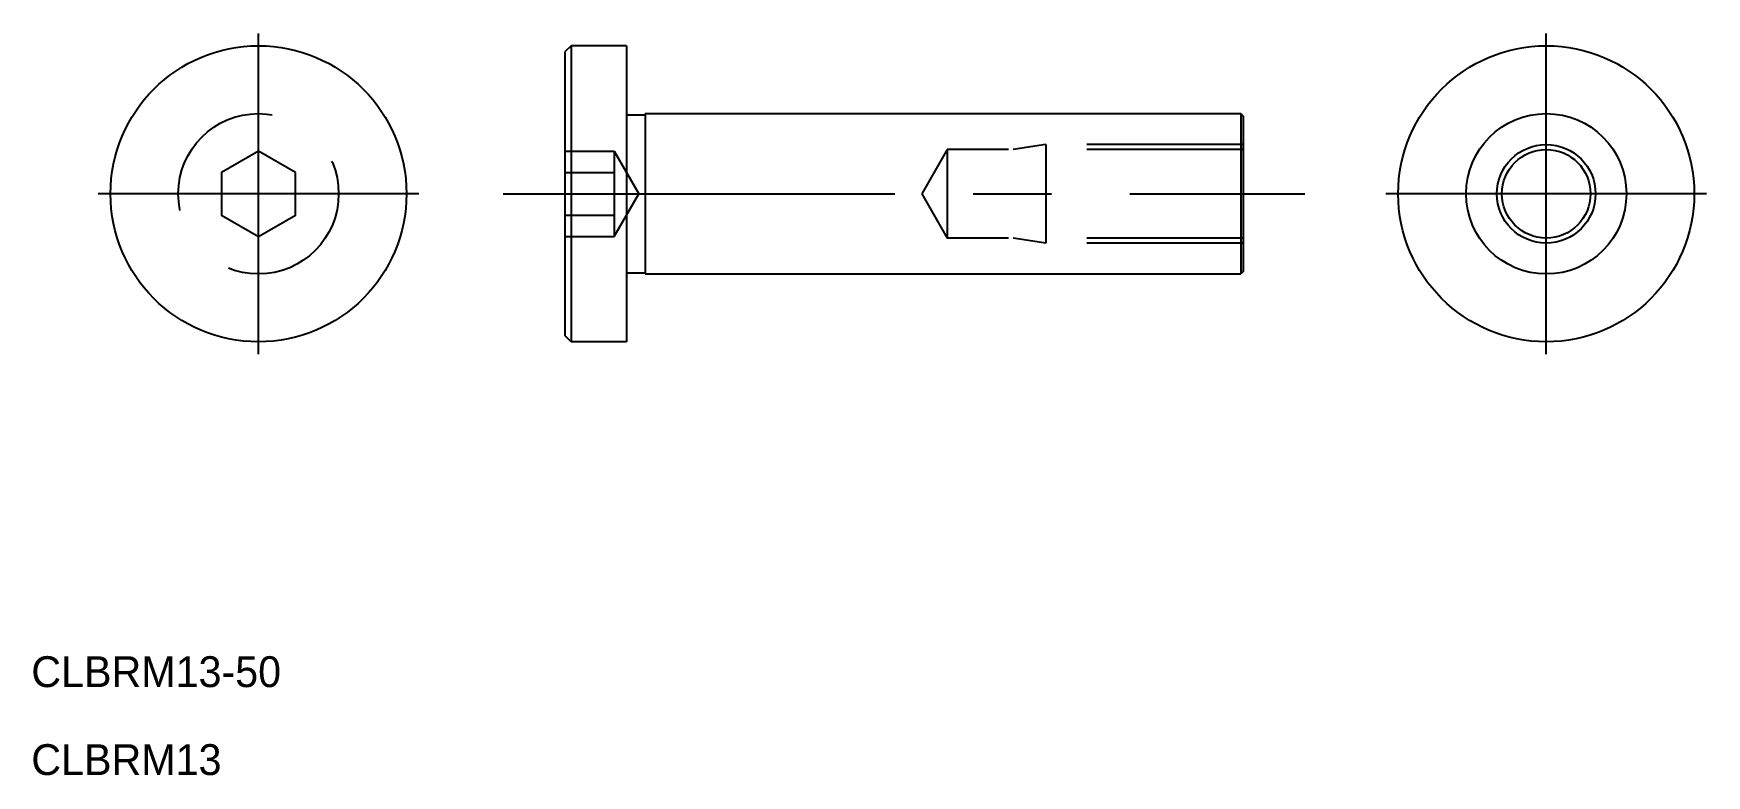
# Model space of a CAD drawing. Extents: x 640 to 776, y 651 to 711.
import ezdxf

# ---------------------------------------------------------------- set-up
doc = ezdxf.new("R2010")
doc.units = 0
doc.linetypes.add('CENTER', pattern=[50.8, 31.75, -6.35, 6.35, -6.35])
doc.linetypes.add('DASHED', pattern=[19.05, 12.7, -6.35])
doc.layers.get('0').update_dxf_attribs({"linetype": 'CONTINUOUS'})
doc.layers.add('CENTER', color=1, linetype='CENTER')

msp = doc.modelspace()

# ---------------------------------------------------------------- linework, layer by layer
at = {"color": 7, "linetype": 'CONTINUOUS'}
for p, q in [((683.96, 709.92), (683.46, 709.42)), ((683.96, 709.92), (683.96, 685.92)), ((688.46, 709.92), (683.96, 709.92)), ((688.46, 709.92), (688.46, 685.92)), ((683.46, 709.42), (683.46, 686.42)), ((688.46, 704.32), (689.96, 704.32)), ((689.96, 704.42), (689.96, 691.42)), ((689.96, 704.42), (738.26, 704.42)), ((738.26, 704.42), (738.46, 704.22)), ((738.26, 704.42), (738.26, 691.42)), ((738.46, 704.22), (738.46, 691.62)), ((688.46, 691.52), (689.96, 691.52)), ((689.96, 691.42), (738.26, 691.42)), ((738.46, 691.62), (738.26, 691.42)), ((683.96, 685.92), (683.46, 686.42)), ((688.46, 685.92), (683.96, 685.92))]:
    msp.add_line(p, q, dxfattribs=at)
at = {"color": 3, "linetype": 'DASHED'}
for p, q in [((683.46, 701.38), (687.46, 701.38)), ((687.46, 701.38), (687.46, 694.45)), ((687.46, 701.38), (689.46, 697.92)), ((714.46, 701.51), (712.39, 697.92)), ((738.46, 701.51), (714.46, 701.51)), ((714.46, 701.51), (714.46, 694.33)), ((722.46, 701.92), (719.79, 701.51)), ((738.46, 701.92), (722.46, 701.92)), ((722.46, 701.92), (722.46, 693.92)), ((683.46, 699.65), (687.46, 699.65)), ((687.46, 694.45), (689.46, 697.92)), ((712.39, 697.92), (714.46, 694.33)), ((683.46, 696.19), (687.46, 696.19)), ((683.46, 694.45), (687.46, 694.45)), ((738.46, 694.33), (714.46, 694.33)), ((722.46, 693.92), (719.79, 694.33)), ((738.46, 693.92), (722.46, 693.92))]:
    msp.add_line(p, q, dxfattribs=at)
at = {"color": 7, "linetype": 'CONTINUOUS'}
msp.add_lwpolyline([(661.61, 699.65), (658.61, 701.38), (655.61, 699.65), (655.61, 696.19), (658.61, 694.45), (661.61, 696.19)], close=True, dxfattribs=at)
for centre, radius in [((658.61, 697.92), 12), ((763.02, 697.92), 12), ((763.02, 697.92), 6.5), ((763.02, 697.92), 4)]:
    msp.add_circle(centre, radius, dxfattribs=at)
at = {"color": 3, "linetype": 'DASHED'}
msp.add_circle((658.61, 697.92), 6.5, dxfattribs=at)
at = {"color": 3, "linetype": 'CONTINUOUS'}
msp.add_circle((763.02, 697.92), 3.59, dxfattribs=at)
at = {"layer": 'CENTER', "color": 1, "linetype": 'CENTER'}
for p, q in [((658.61, 684.92), (658.61, 710.92)), ((763.02, 684.92), (763.02, 710.92)), ((671.61, 697.92), (645.61, 697.92)), ((678.46, 697.92), (743.46, 697.92)), ((776.02, 697.92), (750.02, 697.92))]:
    msp.add_line(p, q, dxfattribs=at)

# ---------------------------------------------------------------- texts
at = {"color": 7, "linetype": 'CONTINUOUS'}
for s, p in [('CLBRM13-50', (640.19, 657.93)), ('CLBRM13', (640.19, 650.8))]:
    msp.add_text(s, height=2.5, dxfattribs=at).set_placement(p)

doc.saveas('drawing.dxf')
